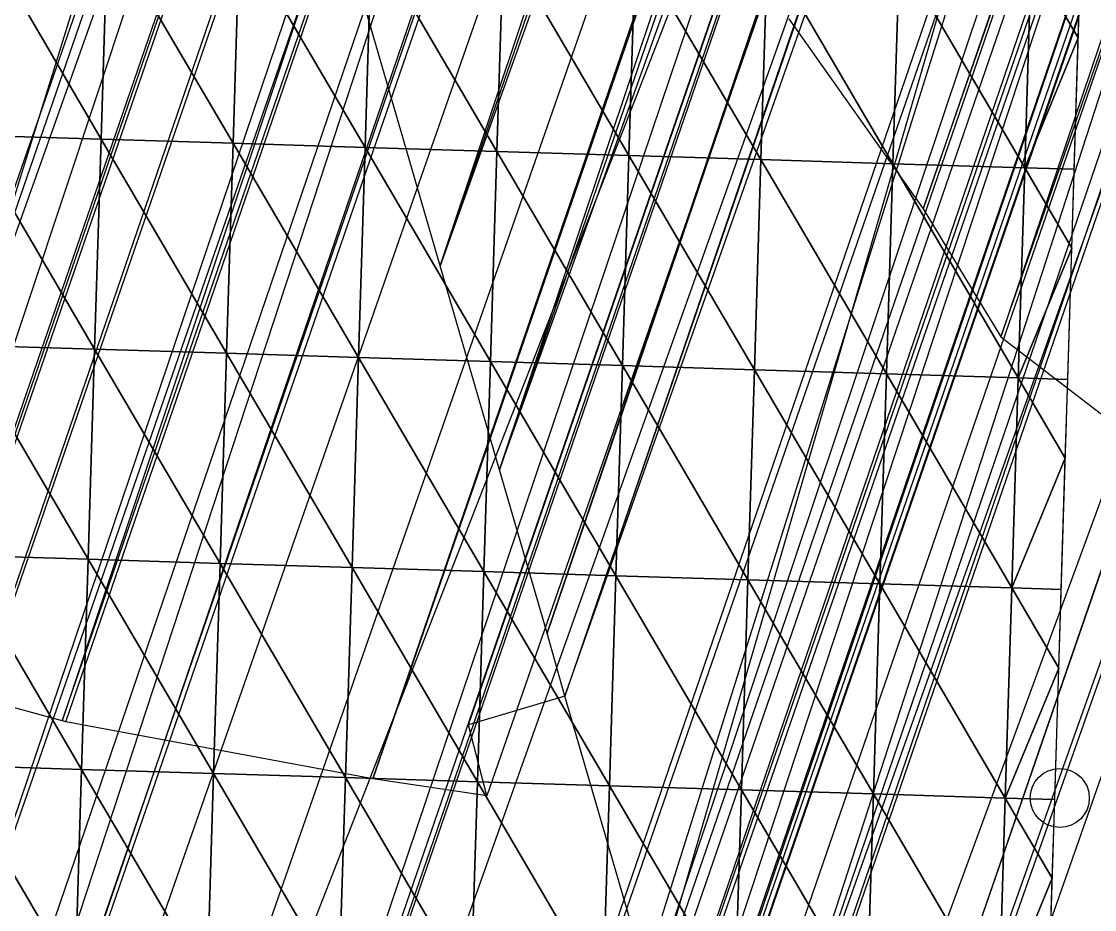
# Model space of a CAD drawing. Extents: x -1515 to 3065, y -1614 to 5536.
# Drawn here: x 616.9 to 1006.8, y -348.8 to -26.1 of the extents above; entities that cross this region are included whole.
import ezdxf

# ---------------------------------------------------------------- set-up
doc = ezdxf.new("R2010")
doc.units = 0
doc.header["$MEASUREMENT"] = 0
doc.layers.get('0').update_dxf_attribs({"linetype": 'CONTINUOUS'})
for name, color, linetype in [('0710400000', 7, 'CONTINUOUS'), ('___', 6, 'CONTINUOUS'), ('_______________', 7, 'CONTINUOUS'), ('GOOGLE_EARTH_SNAPSHOT', 72, 'CONTINUOUS'), ('GOOGLE_EARTH_TERRAIN', 142, 'CONTINUOUS'), ('N-RAION', 1, 'CONTINUOUS')]:
    doc.layers.add(name, color=color, linetype=linetype)

# ---------------------------------------------------------------- blocks, each defined once
blk = doc.blocks.new('GOOGLE_EARTH_TERRAIN')
at = {"color": 8}
mesh = blk.add_polyface(dxfattribs=at)
corners = [(645.81, -68.84, -2.96), (600.22, 8.99, -2.96), (597.85, -67.35, -2.96)]
mesh.append_faces([[corners[k] for k in face] for face in [(0, 1, 2)]], dxfattribs={"color": 8})
mesh = blk.add_polyface(dxfattribs=at)
corners = [(648.18, 7.51, -3.96), (600.22, 8.99, -2.96), (645.81, -68.84, -2.96)]
mesh.append_faces([[corners[k] for k in face] for face in [(0, 1, 2)]], dxfattribs={"color": 8})
mesh = blk.add_polyface(dxfattribs=at)
corners = [(693.76, -70.33, -2.96), (648.18, 7.51, -3.96), (645.81, -68.84, -2.96)]
mesh.append_faces([[corners[k] for k in face] for face in [(0, 1, 2)]], dxfattribs={"color": 8})
mesh = blk.add_polyface(dxfattribs=at)
corners = [(696.13, 6.02, -3.96), (648.18, 7.51, -3.96), (693.76, -70.33, -2.96)]
mesh.append_faces([[corners[k] for k in face] for face in [(0, 1, 2)]], dxfattribs={"color": 8})
mesh = blk.add_polyface(dxfattribs=at)
corners = [(741.71, -71.82, -2.96), (696.13, 6.02, -3.96), (693.76, -70.33, -2.96)]
mesh.append_faces([[corners[k] for k in face] for face in [(0, 1, 2)]], dxfattribs={"color": 8})
mesh = blk.add_polyface(dxfattribs=at)
corners = [(744.08, 4.53, -3.96), (696.13, 6.02, -3.96), (741.71, -71.82, -2.96)]
mesh.append_faces([[corners[k] for k in face] for face in [(0, 1, 2)]], dxfattribs={"color": 8})
mesh = blk.add_polyface(dxfattribs=at)
corners = [(789.66, -73.3, -2.96), (744.08, 4.53, -3.96), (741.71, -71.82, -2.96)]
mesh.append_faces([[corners[k] for k in face] for face in [(0, 1, 2)]], dxfattribs={"color": 8})
mesh = blk.add_polyface(dxfattribs=at)
corners = [(792.03, 3.04, -3.96), (744.08, 4.53, -3.96), (789.66, -73.3, -2.96)]
mesh.append_faces([[corners[k] for k in face] for face in [(0, 1, 2)]], dxfattribs={"color": 8})
mesh = blk.add_polyface(dxfattribs=at)
corners = [(837.62, -74.79, -2.96), (792.03, 3.04, -3.96), (789.66, -73.3, -2.96)]
mesh.append_faces([[corners[k] for k in face] for face in [(0, 1, 2)]], dxfattribs={"color": 8})
mesh = blk.add_polyface(dxfattribs=at)
corners = [(839.98, 1.56, -3.96), (792.03, 3.04, -3.96), (837.62, -74.79, -2.96)]
mesh.append_faces([[corners[k] for k in face] for face in [(0, 1, 2)]], dxfattribs={"color": 8})
mesh = blk.add_polyface(dxfattribs=at)
corners = [(885.57, -76.28, -3.96), (839.98, 1.56, -3.96), (837.62, -74.79, -2.96)]
mesh.append_faces([[corners[k] for k in face] for face in [(0, 1, 2)]], dxfattribs={"color": 8})
mesh = blk.add_polyface(dxfattribs=at)
corners = [(887.94, 0.07, -3.96), (839.98, 1.56, -3.96), (885.57, -76.28, -3.96)]
mesh.append_faces([[corners[k] for k in face] for face in [(0, 1, 2)]], dxfattribs={"color": 8})
mesh = blk.add_polyface(dxfattribs=at)
corners = [(933.52, -77.76, -3.96), (887.94, 0.07, -3.96), (885.57, -76.28, -3.96)]
mesh.append_faces([[corners[k] for k in face] for face in [(0, 1, 2)]], dxfattribs={"color": 8})
mesh = blk.add_polyface(dxfattribs=at)
corners = [(935.89, -1.41, -3.96), (887.94, 0.07, -3.96), (933.52, -77.76, -3.96)]
mesh.append_faces([[corners[k] for k in face] for face in [(0, 1, 2)]], dxfattribs={"color": 8})
mesh = blk.add_polyface(dxfattribs=at)
corners = [(981.47, -79.25, -3.96), (935.89, -1.41, -3.96), (933.52, -77.76, -3.96)]
mesh.append_faces([[corners[k] for k in face] for face in [(0, 1, 2)]], dxfattribs={"color": 8})
mesh = blk.add_polyface(dxfattribs=at)
corners = [(983.84, -2.9, -4.96), (935.89, -1.41, -3.96), (981.47, -79.25, -3.96)]
mesh.append_faces([[corners[k] for k in face] for face in [(0, 1, 2)]], dxfattribs={"color": 8})
mesh = blk.add_polyface(dxfattribs=at)
corners = [(1000.92, -32.06, -4.58), (983.84, -2.9, -4.96), (981.47, -79.25, -3.96)]
mesh.append_faces([[corners[k] for k in face] for face in [(0, 1, 2)]], dxfattribs={"color": 8})
mesh = blk.add_polyface(dxfattribs=at)
corners = [(1001.8, -3.46, -4.96), (983.84, -2.9, -4.96), (1000.92, -32.06, -4.58)]
mesh.append_faces([[corners[k] for k in face] for face in [(0, 1, 2)]], dxfattribs={"color": 8})
mesh = blk.add_polyface(dxfattribs=at)
corners = [(1000.92, -32.06, -4.58), (981.47, -79.25, -3.96), (999.44, -79.8, -3.96)]
mesh.append_faces([[corners[k] for k in face] for face in [(0, 1, 2)]], dxfattribs={"color": 8})
mesh = blk.add_polyface(dxfattribs=at)
corners = [(643.44, -145.19, -3.96), (597.85, -67.35, -2.96), (595.48, -143.7, -2.96)]
mesh.append_faces([[corners[k] for k in face] for face in [(0, 1, 2)]], dxfattribs={"color": 8})
mesh = blk.add_polyface(dxfattribs=at)
corners = [(645.81, -68.84, -2.96), (597.85, -67.35, -2.96), (643.44, -145.19, -3.96)]
mesh.append_faces([[corners[k] for k in face] for face in [(0, 1, 2)]], dxfattribs={"color": 8})
mesh = blk.add_polyface(dxfattribs=at)
corners = [(691.39, -146.68, -3.96), (645.81, -68.84, -2.96), (643.44, -145.19, -3.96)]
mesh.append_faces([[corners[k] for k in face] for face in [(0, 1, 2)]], dxfattribs={"color": 8})
mesh = blk.add_polyface(dxfattribs=at)
corners = [(693.76, -70.33, -2.96), (645.81, -68.84, -2.96), (691.39, -146.68, -3.96)]
mesh.append_faces([[corners[k] for k in face] for face in [(0, 1, 2)]], dxfattribs={"color": 8})
mesh = blk.add_polyface(dxfattribs=at)
corners = [(739.34, -148.16, -3.96), (693.76, -70.33, -2.96), (691.39, -146.68, -3.96)]
mesh.append_faces([[corners[k] for k in face] for face in [(0, 1, 2)]], dxfattribs={"color": 8})
mesh = blk.add_polyface(dxfattribs=at)
corners = [(741.71, -71.82, -2.96), (693.76, -70.33, -2.96), (739.34, -148.16, -3.96)]
mesh.append_faces([[corners[k] for k in face] for face in [(0, 1, 2)]], dxfattribs={"color": 8})
mesh = blk.add_polyface(dxfattribs=at)
corners = [(787.3, -149.65, -3.96), (741.71, -71.82, -2.96), (739.34, -148.16, -3.96)]
mesh.append_faces([[corners[k] for k in face] for face in [(0, 1, 2)]], dxfattribs={"color": 8})
mesh = blk.add_polyface(dxfattribs=at)
corners = [(789.66, -73.3, -2.96), (741.71, -71.82, -2.96), (787.3, -149.65, -3.96)]
mesh.append_faces([[corners[k] for k in face] for face in [(0, 1, 2)]], dxfattribs={"color": 8})
mesh = blk.add_polyface(dxfattribs=at)
corners = [(835.25, -151.14, -3.96), (789.66, -73.3, -2.96), (787.3, -149.65, -3.96)]
mesh.append_faces([[corners[k] for k in face] for face in [(0, 1, 2)]], dxfattribs={"color": 8})
mesh = blk.add_polyface(dxfattribs=at)
corners = [(837.62, -74.79, -2.96), (789.66, -73.3, -2.96), (835.25, -151.14, -3.96)]
mesh.append_faces([[corners[k] for k in face] for face in [(0, 1, 2)]], dxfattribs={"color": 8})
mesh = blk.add_polyface(dxfattribs=at)
corners = [(883.2, -152.62, -3.96), (837.62, -74.79, -2.96), (835.25, -151.14, -3.96)]
mesh.append_faces([[corners[k] for k in face] for face in [(0, 1, 2)]], dxfattribs={"color": 8})
mesh = blk.add_polyface(dxfattribs=at)
corners = [(885.57, -76.28, -3.96), (837.62, -74.79, -2.96), (883.2, -152.62, -3.96)]
mesh.append_faces([[corners[k] for k in face] for face in [(0, 1, 2)]], dxfattribs={"color": 8})
mesh = blk.add_polyface(dxfattribs=at)
corners = [(931.16, -154.11, -3.96), (885.57, -76.28, -3.96), (883.2, -152.62, -3.96)]
mesh.append_faces([[corners[k] for k in face] for face in [(0, 1, 2)]], dxfattribs={"color": 8})
mesh = blk.add_polyface(dxfattribs=at)
corners = [(933.52, -77.76, -3.96), (885.57, -76.28, -3.96), (931.16, -154.11, -3.96)]
mesh.append_faces([[corners[k] for k in face] for face in [(0, 1, 2)]], dxfattribs={"color": 8})
mesh = blk.add_polyface(dxfattribs=at)
corners = [(979.11, -155.59, -3.96), (933.52, -77.76, -3.96), (931.16, -154.11, -3.96)]
mesh.append_faces([[corners[k] for k in face] for face in [(0, 1, 2)]], dxfattribs={"color": 8})
mesh = blk.add_polyface(dxfattribs=at)
corners = [(981.47, -79.25, -3.96), (933.52, -77.76, -3.96), (979.11, -155.59, -3.96)]
mesh.append_faces([[corners[k] for k in face] for face in [(0, 1, 2)]], dxfattribs={"color": 8})
mesh = blk.add_polyface(dxfattribs=at)
corners = [(998.55, -108.41, -3.96), (981.47, -79.25, -3.96), (979.11, -155.59, -3.96)]
mesh.append_faces([[corners[k] for k in face] for face in [(0, 1, 2)]], dxfattribs={"color": 8})
mesh = blk.add_polyface(dxfattribs=at)
corners = [(999.44, -79.8, -3.96), (981.47, -79.25, -3.96), (998.55, -108.41, -3.96)]
mesh.append_faces([[corners[k] for k in face] for face in [(0, 1, 2)]], dxfattribs={"color": 8})
mesh = blk.add_polyface(dxfattribs=at)
corners = [(998.55, -108.41, -3.96), (979.11, -155.59, -3.96), (997.07, -156.15, -3.96)]
mesh.append_faces([[corners[k] for k in face] for face in [(0, 1, 2)]], dxfattribs={"color": 8})
mesh = blk.add_polyface(dxfattribs=at)
corners = [(641.07, -221.54, -2.96), (595.48, -143.7, -2.96), (593.12, -220.05, -3.96)]
mesh.append_faces([[corners[k] for k in face] for face in [(0, 1, 2)]], dxfattribs={"color": 8})
mesh = blk.add_polyface(dxfattribs=at)
corners = [(643.44, -145.19, -3.96), (595.48, -143.7, -2.96), (641.07, -221.54, -2.96)]
mesh.append_faces([[corners[k] for k in face] for face in [(0, 1, 2)]], dxfattribs={"color": 8})
mesh = blk.add_polyface(dxfattribs=at)
corners = [(689.02, -223.02, -2.96), (643.44, -145.19, -3.96), (641.07, -221.54, -2.96)]
mesh.append_faces([[corners[k] for k in face] for face in [(0, 1, 2)]], dxfattribs={"color": 8})
mesh = blk.add_polyface(dxfattribs=at)
corners = [(691.39, -146.68, -3.96), (643.44, -145.19, -3.96), (689.02, -223.02, -2.96)]
mesh.append_faces([[corners[k] for k in face] for face in [(0, 1, 2)]], dxfattribs={"color": 8})
mesh = blk.add_polyface(dxfattribs=at)
corners = [(736.98, -224.51, -2.96), (691.39, -146.68, -3.96), (689.02, -223.02, -2.96)]
mesh.append_faces([[corners[k] for k in face] for face in [(0, 1, 2)]], dxfattribs={"color": 8})
mesh = blk.add_polyface(dxfattribs=at)
corners = [(739.34, -148.16, -3.96), (691.39, -146.68, -3.96), (736.98, -224.51, -2.96)]
mesh.append_faces([[corners[k] for k in face] for face in [(0, 1, 2)]], dxfattribs={"color": 8})
mesh = blk.add_polyface(dxfattribs=at)
corners = [(784.93, -226, -2.96), (739.34, -148.16, -3.96), (736.98, -224.51, -2.96)]
mesh.append_faces([[corners[k] for k in face] for face in [(0, 1, 2)]], dxfattribs={"color": 8})
mesh = blk.add_polyface(dxfattribs=at)
corners = [(787.3, -149.65, -3.96), (739.34, -148.16, -3.96), (784.93, -226, -2.96)]
mesh.append_faces([[corners[k] for k in face] for face in [(0, 1, 2)]], dxfattribs={"color": 8})
mesh = blk.add_polyface(dxfattribs=at)
corners = [(832.88, -227.49, -2.96), (787.3, -149.65, -3.96), (784.93, -226, -2.96)]
mesh.append_faces([[corners[k] for k in face] for face in [(0, 1, 2)]], dxfattribs={"color": 8})
mesh = blk.add_polyface(dxfattribs=at)
corners = [(835.25, -151.14, -3.96), (787.3, -149.65, -3.96), (832.88, -227.49, -2.96)]
mesh.append_faces([[corners[k] for k in face] for face in [(0, 1, 2)]], dxfattribs={"color": 8})
mesh = blk.add_polyface(dxfattribs=at)
corners = [(880.84, -228.97, -2.96), (835.25, -151.14, -3.96), (832.88, -227.49, -2.96)]
mesh.append_faces([[corners[k] for k in face] for face in [(0, 1, 2)]], dxfattribs={"color": 8})
mesh = blk.add_polyface(dxfattribs=at)
corners = [(883.2, -152.62, -3.96), (835.25, -151.14, -3.96), (880.84, -228.97, -2.96)]
mesh.append_faces([[corners[k] for k in face] for face in [(0, 1, 2)]], dxfattribs={"color": 8})
mesh = blk.add_polyface(dxfattribs=at)
corners = [(928.79, -230.46, -2.96), (883.2, -152.62, -3.96), (880.84, -228.97, -2.96)]
mesh.append_faces([[corners[k] for k in face] for face in [(0, 1, 2)]], dxfattribs={"color": 8})
mesh = blk.add_polyface(dxfattribs=at)
corners = [(931.16, -154.11, -3.96), (883.2, -152.62, -3.96), (928.79, -230.46, -2.96)]
mesh.append_faces([[corners[k] for k in face] for face in [(0, 1, 2)]], dxfattribs={"color": 8})
mesh = blk.add_polyface(dxfattribs=at)
corners = [(976.75, -231.94, -3.96), (931.16, -154.11, -3.96), (928.79, -230.46, -2.96)]
mesh.append_faces([[corners[k] for k in face] for face in [(0, 1, 2)]], dxfattribs={"color": 8})
mesh = blk.add_polyface(dxfattribs=at)
corners = [(979.11, -155.59, -3.96), (931.16, -154.11, -3.96), (976.75, -231.94, -3.96)]
mesh.append_faces([[corners[k] for k in face] for face in [(0, 1, 2)]], dxfattribs={"color": 8})
mesh = blk.add_polyface(dxfattribs=at)
corners = [(996.19, -184.75, -3.96), (979.11, -155.59, -3.96), (976.75, -231.94, -3.96)]
mesh.append_faces([[corners[k] for k in face] for face in [(0, 1, 2)]], dxfattribs={"color": 8})
mesh = blk.add_polyface(dxfattribs=at)
corners = [(997.07, -156.15, -3.96), (979.11, -155.59, -3.96), (996.19, -184.75, -3.96)]
mesh.append_faces([[corners[k] for k in face] for face in [(0, 1, 2)]], dxfattribs={"color": 8})
mesh = blk.add_polyface(dxfattribs=at)
corners = [(996.19, -184.75, -3.96), (976.75, -231.94, -3.96), (994.71, -232.5, -3.96)]
mesh.append_faces([[corners[k] for k in face] for face in [(0, 1, 2)]], dxfattribs={"color": 8})
mesh = blk.add_polyface(dxfattribs=at)
corners = [(638.7, -297.88, -2.96), (593.12, -220.05, -3.96), (590.75, -296.4, -2.96)]
mesh.append_faces([[corners[k] for k in face] for face in [(0, 1, 2)]], dxfattribs={"color": 8})
mesh = blk.add_polyface(dxfattribs=at)
corners = [(641.07, -221.54, -2.96), (593.12, -220.05, -3.96), (638.7, -297.88, -2.96)]
mesh.append_faces([[corners[k] for k in face] for face in [(0, 1, 2)]], dxfattribs={"color": 8})
mesh = blk.add_polyface(dxfattribs=at)
corners = [(686.65, -299.37, -1.96), (641.07, -221.54, -2.96), (638.7, -297.88, -2.96)]
mesh.append_faces([[corners[k] for k in face] for face in [(0, 1, 2)]], dxfattribs={"color": 8})
mesh = blk.add_polyface(dxfattribs=at)
corners = [(689.02, -223.02, -2.96), (641.07, -221.54, -2.96), (686.65, -299.37, -1.96)]
mesh.append_faces([[corners[k] for k in face] for face in [(0, 1, 2)]], dxfattribs={"color": 8})
mesh = blk.add_polyface(dxfattribs=at)
corners = [(734.61, -300.86, -1.96), (689.02, -223.02, -2.96), (686.65, -299.37, -1.96)]
mesh.append_faces([[corners[k] for k in face] for face in [(0, 1, 2)]], dxfattribs={"color": 8})
mesh = blk.add_polyface(dxfattribs=at)
corners = [(736.98, -224.51, -2.96), (689.02, -223.02, -2.96), (734.61, -300.86, -1.96)]
mesh.append_faces([[corners[k] for k in face] for face in [(0, 1, 2)]], dxfattribs={"color": 8})
mesh = blk.add_polyface(dxfattribs=at)
corners = [(782.56, -302.35, -1.96), (736.98, -224.51, -2.96), (734.61, -300.86, -1.96)]
mesh.append_faces([[corners[k] for k in face] for face in [(0, 1, 2)]], dxfattribs={"color": 8})
mesh = blk.add_polyface(dxfattribs=at)
corners = [(784.93, -226, -2.96), (736.98, -224.51, -2.96), (782.56, -302.35, -1.96)]
mesh.append_faces([[corners[k] for k in face] for face in [(0, 1, 2)]], dxfattribs={"color": 8})
mesh = blk.add_polyface(dxfattribs=at)
corners = [(830.52, -303.83, -1.96), (784.93, -226, -2.96), (782.56, -302.35, -1.96)]
mesh.append_faces([[corners[k] for k in face] for face in [(0, 1, 2)]], dxfattribs={"color": 8})
mesh = blk.add_polyface(dxfattribs=at)
corners = [(832.88, -227.49, -2.96), (784.93, -226, -2.96), (830.52, -303.83, -1.96)]
mesh.append_faces([[corners[k] for k in face] for face in [(0, 1, 2)]], dxfattribs={"color": 8})
mesh = blk.add_polyface(dxfattribs=at)
corners = [(878.47, -305.32, -2.96), (832.88, -227.49, -2.96), (830.52, -303.83, -1.96)]
mesh.append_faces([[corners[k] for k in face] for face in [(0, 1, 2)]], dxfattribs={"color": 8})
mesh = blk.add_polyface(dxfattribs=at)
corners = [(880.84, -228.97, -2.96), (832.88, -227.49, -2.96), (878.47, -305.32, -2.96)]
mesh.append_faces([[corners[k] for k in face] for face in [(0, 1, 2)]], dxfattribs={"color": 8})
mesh = blk.add_polyface(dxfattribs=at)
corners = [(926.43, -306.8, -2.96), (880.84, -228.97, -2.96), (878.47, -305.32, -2.96)]
mesh.append_faces([[corners[k] for k in face] for face in [(0, 1, 2)]], dxfattribs={"color": 8})
mesh = blk.add_polyface(dxfattribs=at)
corners = [(928.79, -230.46, -2.96), (880.84, -228.97, -2.96), (926.43, -306.8, -2.96)]
mesh.append_faces([[corners[k] for k in face] for face in [(0, 1, 2)]], dxfattribs={"color": 8})
mesh = blk.add_polyface(dxfattribs=at)
corners = [(974.38, -308.29, -3.96), (928.79, -230.46, -2.96), (926.43, -306.8, -2.96)]
mesh.append_faces([[corners[k] for k in face] for face in [(0, 1, 2)]], dxfattribs={"color": 8})
mesh = blk.add_polyface(dxfattribs=at)
corners = [(976.75, -231.94, -3.96), (928.79, -230.46, -2.96), (974.38, -308.29, -3.96)]
mesh.append_faces([[corners[k] for k in face] for face in [(0, 1, 2)]], dxfattribs={"color": 8})
mesh = blk.add_polyface(dxfattribs=at)
corners = [(993.83, -261.1, -3.96), (976.75, -231.94, -3.96), (974.38, -308.29, -3.96)]
mesh.append_faces([[corners[k] for k in face] for face in [(0, 1, 2)]], dxfattribs={"color": 8})
mesh = blk.add_polyface(dxfattribs=at)
corners = [(994.71, -232.5, -3.96), (976.75, -231.94, -3.96), (993.83, -261.1, -3.96)]
mesh.append_faces([[corners[k] for k in face] for face in [(0, 1, 2)]], dxfattribs={"color": 8})
mesh = blk.add_polyface(dxfattribs=at)
corners = [(993.83, -261.1, -3.96), (974.38, -308.29, -3.96), (992.35, -308.85, -3.96)]
mesh.append_faces([[corners[k] for k in face] for face in [(0, 1, 2)]], dxfattribs={"color": 8})
mesh = blk.add_polyface(dxfattribs=at)
corners = [(636.33, -374.23, -1.96), (590.75, -296.4, -2.96), (588.38, -372.74, -1.96)]
mesh.append_faces([[corners[k] for k in face] for face in [(0, 1, 2)]], dxfattribs={"color": 8})
mesh = blk.add_polyface(dxfattribs=at)
corners = [(638.7, -297.88, -2.96), (590.75, -296.4, -2.96), (636.33, -374.23, -1.96)]
mesh.append_faces([[corners[k] for k in face] for face in [(0, 1, 2)]], dxfattribs={"color": 8})
mesh = blk.add_polyface(dxfattribs=at)
corners = [(684.29, -375.72, -1.96), (638.7, -297.88, -2.96), (636.33, -374.23, -1.96)]
mesh.append_faces([[corners[k] for k in face] for face in [(0, 1, 2)]], dxfattribs={"color": 8})
mesh = blk.add_polyface(dxfattribs=at)
corners = [(686.65, -299.37, -1.96), (638.7, -297.88, -2.96), (684.29, -375.72, -1.96)]
mesh.append_faces([[corners[k] for k in face] for face in [(0, 1, 2)]], dxfattribs={"color": 8})
mesh = blk.add_polyface(dxfattribs=at)
corners = [(732.24, -377.21, -1.96), (686.65, -299.37, -1.96), (684.29, -375.72, -1.96)]
mesh.append_faces([[corners[k] for k in face] for face in [(0, 1, 2)]], dxfattribs={"color": 8})
mesh = blk.add_polyface(dxfattribs=at)
corners = [(734.61, -300.86, -1.96), (686.65, -299.37, -1.96), (732.24, -377.21, -1.96)]
mesh.append_faces([[corners[k] for k in face] for face in [(0, 1, 2)]], dxfattribs={"color": 8})
mesh = blk.add_polyface(dxfattribs=at)
corners = [(780.2, -378.69, -2.96), (734.61, -300.86, -1.96), (732.24, -377.21, -1.96)]
mesh.append_faces([[corners[k] for k in face] for face in [(0, 1, 2)]], dxfattribs={"color": 8})
mesh = blk.add_polyface(dxfattribs=at)
corners = [(782.56, -302.35, -1.96), (734.61, -300.86, -1.96), (780.2, -378.69, -2.96)]
mesh.append_faces([[corners[k] for k in face] for face in [(0, 1, 2)]], dxfattribs={"color": 8})
mesh = blk.add_polyface(dxfattribs=at)
corners = [(828.15, -380.18, -2.96), (782.56, -302.35, -1.96), (780.2, -378.69, -2.96)]
mesh.append_faces([[corners[k] for k in face] for face in [(0, 1, 2)]], dxfattribs={"color": 8})
mesh = blk.add_polyface(dxfattribs=at)
corners = [(830.52, -303.83, -1.96), (782.56, -302.35, -1.96), (828.15, -380.18, -2.96)]
mesh.append_faces([[corners[k] for k in face] for face in [(0, 1, 2)]], dxfattribs={"color": 8})
mesh = blk.add_polyface(dxfattribs=at)
corners = [(876.11, -381.67, -2.96), (830.52, -303.83, -1.96), (828.15, -380.18, -2.96)]
mesh.append_faces([[corners[k] for k in face] for face in [(0, 1, 2)]], dxfattribs={"color": 8})
mesh = blk.add_polyface(dxfattribs=at)
corners = [(878.47, -305.32, -2.96), (830.52, -303.83, -1.96), (876.11, -381.67, -2.96)]
mesh.append_faces([[corners[k] for k in face] for face in [(0, 1, 2)]], dxfattribs={"color": 8})
mesh = blk.add_polyface(dxfattribs=at)
corners = [(924.06, -383.15, -2.96), (878.47, -305.32, -2.96), (876.11, -381.67, -2.96)]
mesh.append_faces([[corners[k] for k in face] for face in [(0, 1, 2)]], dxfattribs={"color": 8})
mesh = blk.add_polyface(dxfattribs=at)
corners = [(926.43, -306.8, -2.96), (878.47, -305.32, -2.96), (924.06, -383.15, -2.96)]
mesh.append_faces([[corners[k] for k in face] for face in [(0, 1, 2)]], dxfattribs={"color": 8})
mesh = blk.add_polyface(dxfattribs=at)
corners = [(972.02, -384.64, -2.96), (926.43, -306.8, -2.96), (924.06, -383.15, -2.96)]
mesh.append_faces([[corners[k] for k in face] for face in [(0, 1, 2)]], dxfattribs={"color": 8})
mesh = blk.add_polyface(dxfattribs=at)
corners = [(974.38, -308.29, -3.96), (926.43, -306.8, -2.96), (972.02, -384.64, -2.96)]
mesh.append_faces([[corners[k] for k in face] for face in [(0, 1, 2)]], dxfattribs={"color": 8})
mesh = blk.add_polyface(dxfattribs=at)
corners = [(991.46, -337.45, -3.96), (974.38, -308.29, -3.96), (972.02, -384.64, -2.96)]
mesh.append_faces([[corners[k] for k in face] for face in [(0, 1, 2)]], dxfattribs={"color": 8})
mesh = blk.add_polyface(dxfattribs=at)
corners = [(992.35, -308.85, -3.96), (974.38, -308.29, -3.96), (991.46, -337.45, -3.96)]
mesh.append_faces([[corners[k] for k in face] for face in [(0, 1, 2)]], dxfattribs={"color": 8})
mesh = blk.add_polyface(dxfattribs=at)
corners = [(991.46, -337.45, -3.96), (972.02, -384.64, -2.96), (989.98, -385.19, -3.33)]
mesh.append_faces([[corners[k] for k in face] for face in [(0, 1, 2)]], dxfattribs={"color": 8})
blk = doc.blocks.new('GOOGLE_EARTH_SNAPSHOT')
at = {"color": 8}
mesh = blk.add_polyface(dxfattribs=at)
corners = [(970.04, -1029.46), (-975.53, 1035.84), (-1038.32, -966.89), (1032.05, 973.28)]
mesh.append_faces([[corners[k] for k in face] for face in [(0, 1, 2), (1, 0, 3)]], dxfattribs={"vtx0": -1, "color": 8})

msp = doc.modelspace()

# ---------------------------------------------------------------- linework, layer by layer
at = {"layer": '0710400000', "color": 5}
for p, q in [((769.04, -114.92), (2266.88, 4373.71)), ((2353.18, 4321.43), (769.04, -114.92)), ((2462.69, 4323.07), (944.5, -94.18)), ((944.5, -94.18), (2474.2, 4304.13)), ((2474.2, 4304.13), (972.76, -140.69)), ((2289.32, 4296.53), (769.04, -114.92)), ((790.59, -189.03), (2289.32, 4296.53)), ((972.76, -140.69), (2506.72, 4263.74)), ((790.59, -189.03), (2376.57, 4247.25)), ((2310.48, 4223.78), (790.59, -189.03)), ((2319.61, 4192.38), (807.85, -248.37)), ((633, -280.58), (2159.02, 4164.18)), ((807.85, -248.37), (2303.01, 4161.23)), ((2330.15, 4156.12), (814.31, -271.32)), ((2107.41, 4146.86), (631.7, -280.25)), ((2321.61, 4141.41), (814.31, -271.32)), ((744.54, -301.29), (2267.97, 4139.11)), ((779.35, -281.7), (2298.14, 4134.98)), ((631.7, -280.25), (2146.27, 4116.75)), ((2259.93, 4094.35), (744.54, -301.29)), ((814.31, -271.32), (2349.68, 4084.35)), ((872.89, -471.86), (2349.68, 4084.35)), ((2311.5, 4082.65), (785.94, -307.54)), ((949.04, -400.29), (2473.84, 4021.23)), ((2465.81, 4013.58), (949.04, -400.29)), ((872.89, -471.86), (2462.01, 4008.64)), ((2520.39, 4001.43), (956.63, -406.18)), ((2045.45, 3938.96), (582.77, -518.18)), ((853.89, -489.87), (2373.72, 3926.82)), ((2373.72, 3926.82), (872.89, -471.86)), ((592.69, -509.14), (2112.31, 3907.43)), ((2480.18, 3909.56), (928.51, -492.15)), ((548.55, -509.49), (2078.51, 3901.84)), ((2078.51, 3901.84), (572.05, -518.89)), ((812.32, -520.49), (2332.7, 3896.22)), ((2332.7, 3896.22), (831.28, -508.86)), ((2314.75, 3886.9), (796.3, -528.8)), ((771.58, -537.33), (2299.98, 3881.06)), ((2283.63, 3878.04), (769.87, -537.48)), ((1984.15, 3871.78), (481.18, -481.06)), ((411.34, -669.9), (1957.89, 3774.24)), ((412.04, -670.59), (1973.76, 3703.14)), ((1973.76, 3703.14), (474.08, -729.81)), ((515.22, -738.44), (2042.09, 3688.3)), ((2305.27, 3679.32), (765.04, -802.33)), ((1998.84, 3616.92), (515.22, -738.44)), ((2273.32, 3617.09), (567.58, -751.67)), ((765.04, -802.33), (2273.32, 3617.09)), ((2396.06, 3577.45), (785.44, -808.91)), ((390.62, -884), (1920.04, 3550.72)), ((1899.9, 3514.6), (390.62, -884)), ((671.97, -980.91), (1976.7, 3512.78)), ((1726.29, 3487.4), (332.3, -996.55)), ((1866.94, 3450.75), (334.3, -991.13)), ((659.3, -1016.62), (2124.31, 3420.89)), ((332.3, -996.55), (1849.74, 3415.29)), ((637.91, -1072.34), (2178.77, 3399.01)), ((2178.77, 3399.01), (659.3, -1016.62)), ((671.97, -980.91), (2178.77, 3399.01)), ((617.68, -1088.38), (2027.27, 3392.07)), ((306.47, -1068.13), (1783.61, 3370.56)), ((1825.39, 3345.23), (306.47, -1068.13)), ((504.53, -1089.19), (2026.63, 3340.69)), ((617.68, -1088.38), (2144.14, 3333.53)), ((2144.14, 3333.53), (637.91, -1072.34)), ((2017.51, 3314.75), (492.94, -1112.47)), ((500.94, -1096.4), (2017.51, 3314.75)), ((514.98, -1094.39), (2077.14, 3298.8)), ((2077.14, 3298.8), (591.5, -1135.84)), ((1977.21, 3286.89), (431.89, -1141.68)), ((492.94, -1112.47), (1977.21, 3286.89)), ((591.5, -1135.84), (2111.33, 3281.69)), ((2111.33, 3281.69), (617.68, -1088.38)), ((701.6, -1177.42), (2249.88, 3235.81)), ((362.44, -1228.62), (1873.58, 3104.84)), ((785.94, -307.54), (779.35, -281.7))]:
    msp.add_line(p, q, dxfattribs=at)
at = {"layer": '___', "color": 6}
for p, q in [((769.04, -114.92), (738.62, -10.3)), ((790.59, -189.03), (769.04, -114.92)), ((807.85, -248.37), (790.59, -189.03)), ((814.31, -271.32), (807.85, -248.37)), ((631.7, -280.25), (534.15, -253.71)), ((814.31, -271.32), (779.35, -281.7)), ((872.89, -471.86), (814.31, -271.32)), ((633, -280.58), (631.7, -280.25)), ((744.54, -301.29), (633, -280.58)), ((785.94, -307.54), (744.54, -301.29))]:
    msp.add_line(p, q, dxfattribs=at)
at = {"layer": '_______________', "color": 5}
for p, q in [((895.69, -25.13), (944.5, -94.18)), ((944.5, -94.18), (972.76, -140.69)), ((972.76, -140.69), (1098.47, -237.58))]:
    msp.add_line(p, q, dxfattribs=at)
at = {"layer": 'N-RAION', "color": 1}
msp.add_circle((994.19, -308.29), 10.73, dxfattribs=at)

# ---------------------------------------------------------------- block references
at = {"layer": 'GOOGLE_EARTH_SNAPSHOT'}
msp.add_blockref('GOOGLE_EARTH_SNAPSHOT', (0, 0), dxfattribs=at)
at = {"layer": 'GOOGLE_EARTH_TERRAIN'}
msp.add_blockref('GOOGLE_EARTH_TERRAIN', (0, 0), dxfattribs=at)

doc.saveas('drawing.dxf')
